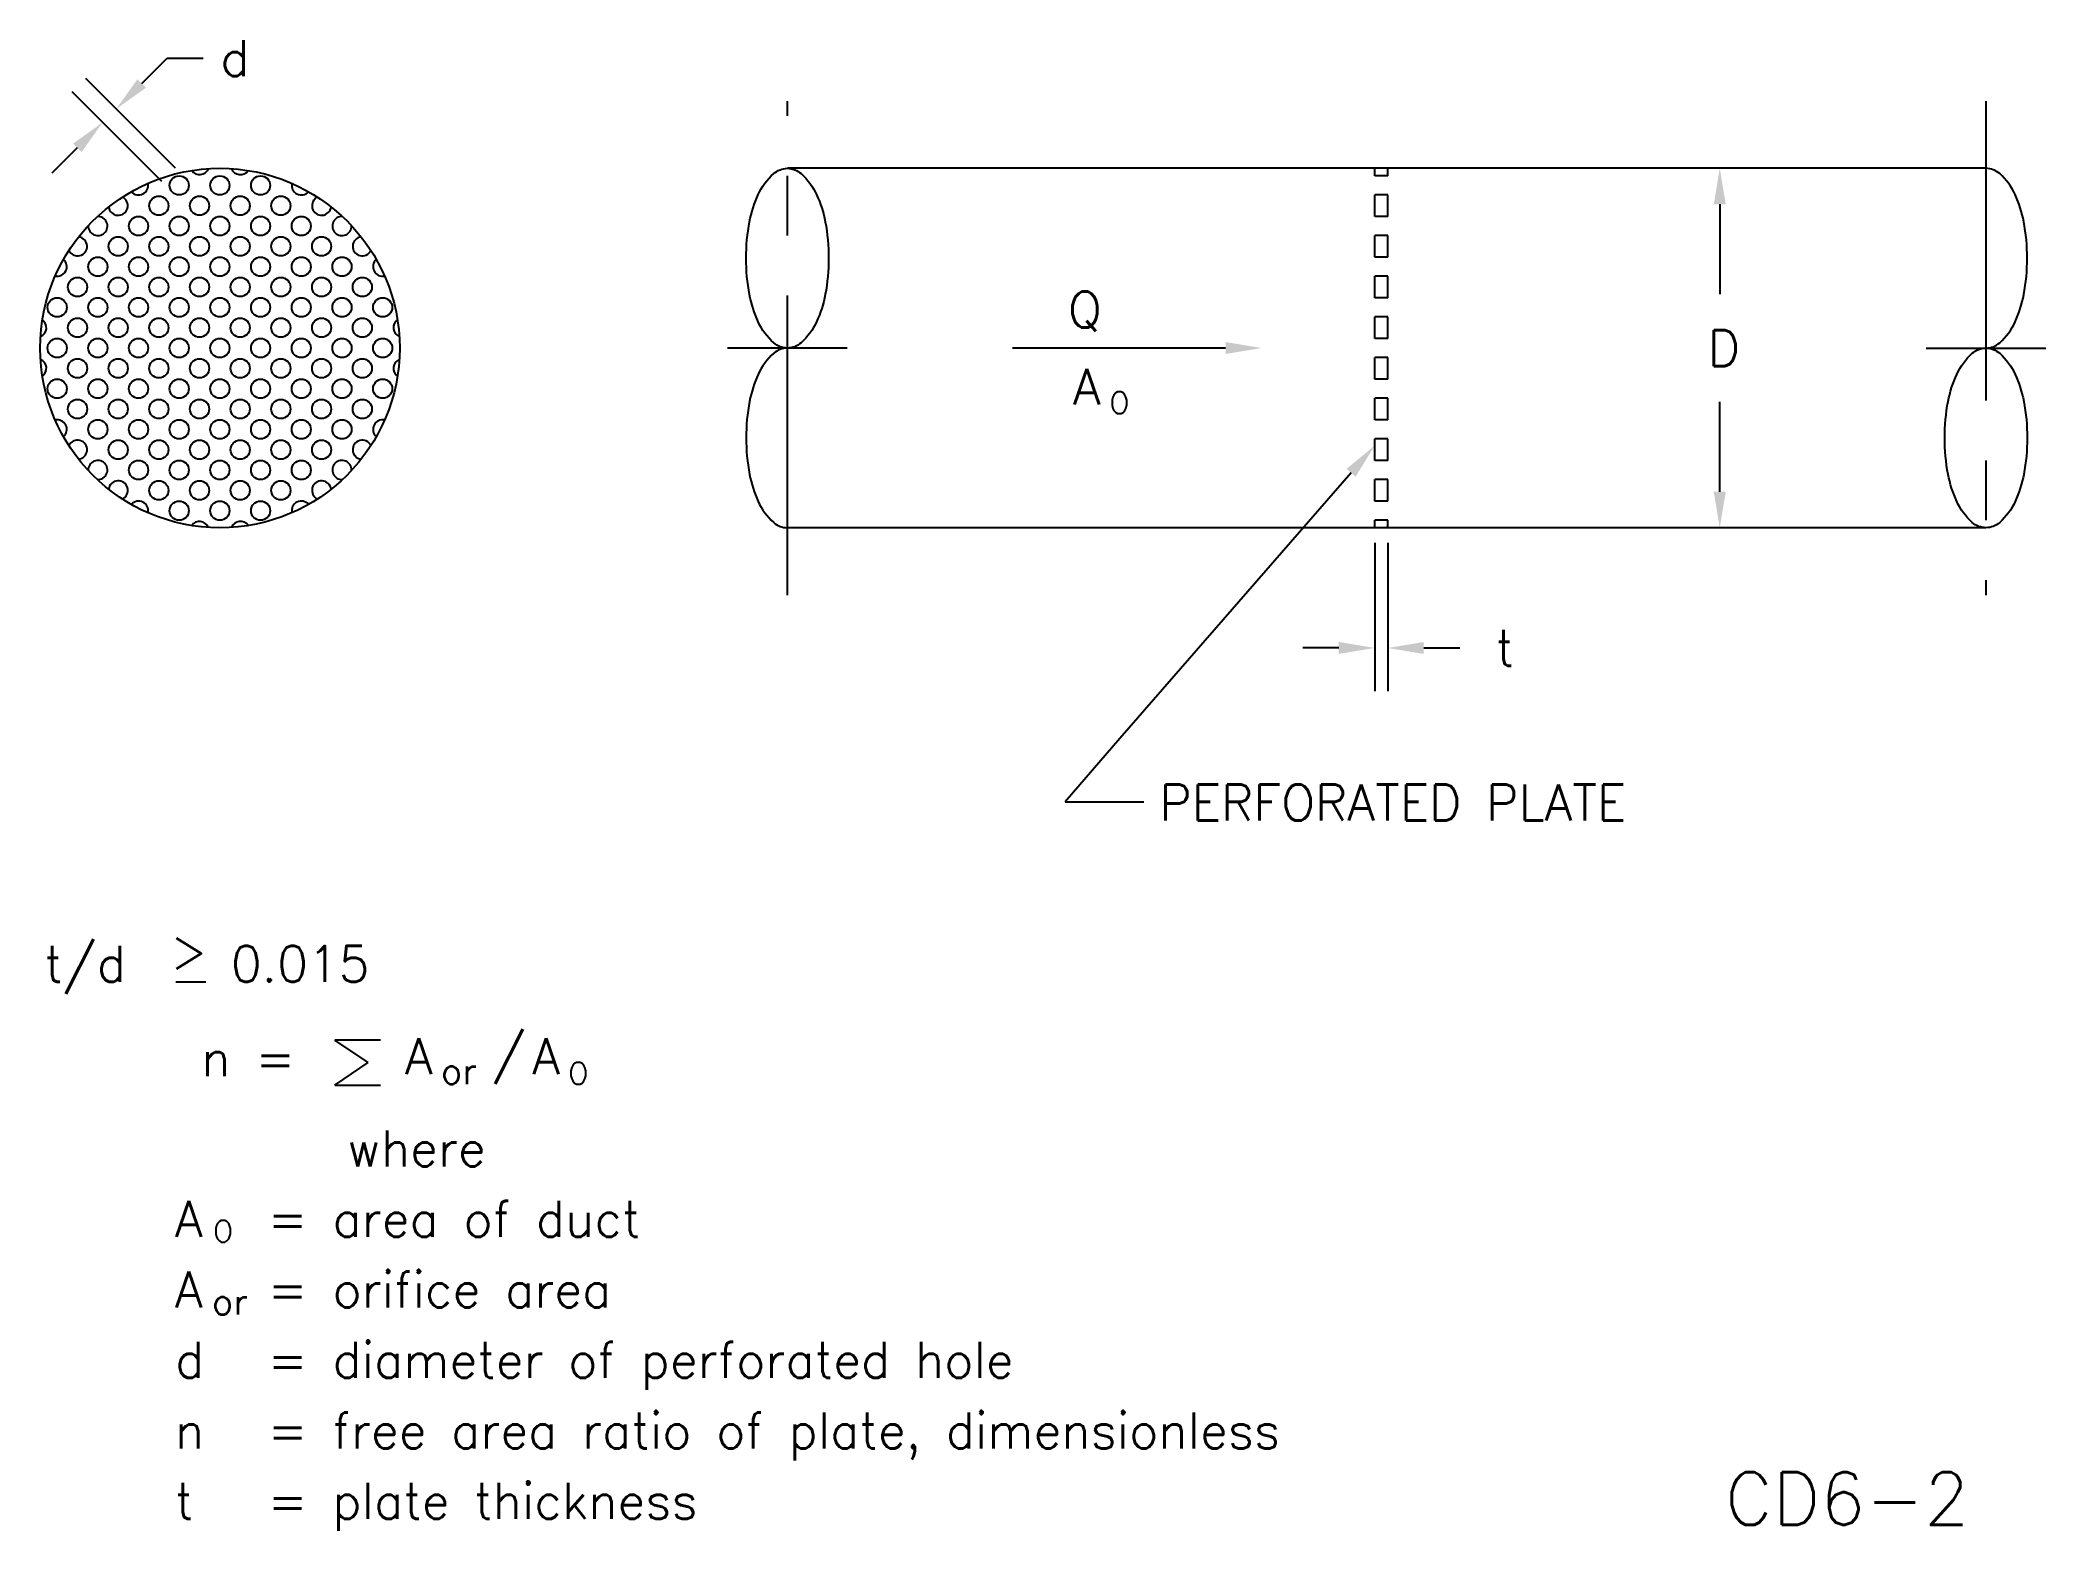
# Model space of a CAD drawing. Extents: x 1.53 to 9.89, y 1.18 to 7.4.
import ezdxf
from ezdxf.enums import TextEntityAlignment as Align

# ---------------------------------------------------------------- set-up
doc = ezdxf.new("R2010")
doc.units = 0
doc.header["$MEASUREMENT"] = 0
doc.linetypes.add('CENTER', pattern=[2, 1.25, -0.25, 0.25, -0.25])
doc.layers.get('0').update_dxf_attribs({"linetype": 'CONTINUOUS'})
for name, color, linetype in [('ALT', 7, 'CONTINUOUS'), ('CENTER', 7, 'CENTER'), ('NUMBER', 7, 'CONTINUOUS')]:
    doc.layers.add(name, color=color, linetype=linetype)
doc.styles.add('ROMANS', font='romans')

msp = doc.modelspace()

# ---------------------------------------------------------------- linework, layer by layer
for p, q in [((1.9513, 7.2171), (2.0573, 7.3232)), ((2.0573, 7.3232), (2.2073, 7.3232)), ((2.0919, 6.8643), (1.7179, 7.2383)), ((2.0354, 6.8077), (1.6614, 7.1818)), ((1.6826, 6.9484), (1.5765, 6.8423)), ((9.6449, 6.863), (4.6449, 6.863)), ((7.0949, 6.8318), (7.0949, 6.863)), ((7.1496, 6.8318), (7.1496, 6.863)), ((7.1496, 6.8318), (7.0949, 6.8318)), ((7.1496, 6.7518), (7.0949, 6.7518)), ((7.0949, 6.6621), (7.0949, 6.7518)), ((7.1496, 6.6621), (7.1496, 6.7518)), ((8.5344, 6.713), (8.5344, 6.338)), ((7.1496, 6.6621), (7.0949, 6.6621)), ((7.1496, 6.5821), (7.0949, 6.5821)), ((7.0949, 6.4924), (7.0949, 6.5821)), ((7.1496, 6.4924), (7.1496, 6.5821)), ((7.1496, 6.4924), (7.0949, 6.4924)), ((7.1496, 6.4124), (7.0949, 6.4124)), ((7.0949, 6.3227), (7.0949, 6.4124)), ((7.1496, 6.3227), (7.1496, 6.4124)), ((7.1496, 6.3227), (7.0949, 6.3227)), ((7.1496, 6.2427), (7.0949, 6.2427)), ((7.0949, 6.153), (7.0949, 6.2427)), ((7.1496, 6.153), (7.1496, 6.2427)), ((4.8949, 6.113), (4.3949, 6.113)), ((5.7833, 6.113), (5.5833, 6.113)), ((5.9333, 6.113), (5.7833, 6.113)), ((6.4726, 6.113), (5.9333, 6.113)), ((7.1496, 6.153), (7.0949, 6.153)), ((9.3949, 6.113), (9.8949, 6.113)), ((7.1496, 6.073), (7.0949, 6.073)), ((7.0949, 5.9833), (7.0949, 6.073)), ((7.1496, 5.9833), (7.1496, 6.073)), ((7.1496, 5.9833), (7.0949, 5.9833)), ((7.1496, 5.9033), (7.0949, 5.9033)), ((7.0949, 5.8136), (7.0949, 5.9033)), ((7.1496, 5.8136), (7.1496, 5.9033)), ((8.5344, 5.513), (8.5344, 5.888)), ((7.1496, 5.8136), (7.0949, 5.8136)), ((7.1496, 5.7336), (7.0949, 5.7336)), ((7.0949, 5.6439), (7.0949, 5.7336)), ((7.1496, 5.6439), (7.1496, 5.7336)), ((7.1496, 5.6439), (7.0949, 5.6439)), ((6.9964, 5.5923), (6.0313, 4.4829)), ((7.1496, 5.5639), (7.0949, 5.5639)), ((7.0949, 5.4742), (7.0949, 5.5639)), ((7.1496, 5.4742), (7.1496, 5.5639)), ((7.1496, 5.4742), (7.0949, 5.4742)), ((9.6449, 5.363), (4.6449, 5.363)), ((7.0949, 5.363), (7.0949, 5.3942)), ((7.1496, 5.3942), (7.0949, 5.3942)), ((7.1496, 5.363), (7.1496, 5.3942)), ((7.0949, 5.3005), (7.0949, 4.6813)), ((7.1496, 5.3005), (7.1496, 4.6813)), ((6.9449, 4.8613), (6.7949, 4.8613)), ((7.2996, 4.8613), (7.4496, 4.8613)), ((6.0313, 4.4829), (5.804, 4.2192)), ((5.804, 4.2192), (6.1317, 4.2192))]:
    msp.add_line(p, q)
for points in [[(4.6449, 6.863, -0.185624), (4.7021, 6.841, -0.101934), (4.7666, 6.7532, -0.060684), (4.8027, 6.6402, -0.047006), (4.817, 6.488, -0.047006), (4.8027, 6.3358, -0.060684), (4.7666, 6.2228, -0.101934), (4.7021, 6.135, -0.185624), (4.6449, 6.113, -0.185624), (4.5877, 6.135, -0.101934), (4.5232, 6.2228, -0.060684), (4.4871, 6.3358, -0.047006), (4.4728, 6.488, -0.047006), (4.4871, 6.6402, -0.060684), (4.5232, 6.7532, -0.101934), (4.5877, 6.841, -0.185624)], [(9.6449, 5.363, -0.185624), (9.5877, 5.385, -0.101934), (9.5232, 5.4728, -0.060684), (9.4871, 5.5858, -0.047006), (9.4728, 5.738, -0.047006), (9.4871, 5.8902, -0.060684), (9.5232, 6.0032, -0.101934), (9.5877, 6.091, -0.185624), (9.6449, 6.113, -0.185624), (9.7021, 6.091, -0.101934), (9.7666, 6.0032, -0.060684), (9.8027, 5.8902, -0.047006), (9.817, 5.738, -0.047006), (9.8027, 5.5858, -0.060684), (9.7666, 5.4728, -0.101934), (9.7021, 5.385, -0.185624)]]:
    msp.add_lwpolyline(points, format="xyb", close=True)
for points in [[(9.6449, 6.113, 0.185624), (9.7021, 6.135, 0.101934), (9.7666, 6.2228, 0.060684), (9.8027, 6.3358, 0.047006), (9.817, 6.488, 0.047006), (9.8027, 6.6402, 0.060684), (9.7666, 6.7532, 0.101934), (9.7021, 6.841, 0.185624), (9.6449, 6.863, 0.185624)], [(4.6449, 6.113, 0.185624), (4.5877, 6.091, 0.101934), (4.5232, 6.0032, 0.060684), (4.4871, 5.8902, 0.047006), (4.4728, 5.738, 0.047006), (4.4871, 5.5858, 0.060684), (4.5232, 5.4728, 0.101934), (4.5877, 5.385, 0.185624), (4.6449, 5.363, 0.185624)]]:
    msp.add_lwpolyline(points, format="xyb")
for centre, radius in [((2.2776, 6.113), 0.75), ((2.1079, 6.7918), 0.04), ((2.2776, 6.7918), 0.04), ((2.4473, 6.7918), 0.04), ((2.023, 6.707), 0.04), ((2.1927, 6.707), 0.04), ((2.3624, 6.707), 0.04), ((2.5321, 6.707), 0.04), ((1.9382, 6.6221), 0.04), ((2.1079, 6.6221), 0.04), ((2.2776, 6.6221), 0.04), ((2.4473, 6.6221), 0.04), ((2.617, 6.6221), 0.04), ((1.8533, 6.5373), 0.04), ((2.023, 6.5373), 0.04), ((2.1927, 6.5373), 0.04), ((2.3624, 6.5373), 0.04), ((2.5321, 6.5373), 0.04), ((2.7018, 6.5373), 0.04), ((1.7684, 6.4524), 0.04), ((1.9382, 6.4524), 0.04), ((2.1079, 6.4524), 0.04), ((2.2776, 6.4524), 0.04), ((2.4473, 6.4524), 0.04), ((2.617, 6.4524), 0.04), ((2.7867, 6.4524), 0.04), ((1.6836, 6.3676), 0.04), ((1.8533, 6.3676), 0.04), ((2.023, 6.3676), 0.04), ((2.1927, 6.3676), 0.04), ((2.3624, 6.3676), 0.04), ((2.5321, 6.3676), 0.04), ((2.7018, 6.3676), 0.04), ((2.8715, 6.3676), 0.04), ((1.5987, 6.2827), 0.04), ((1.7684, 6.2827), 0.04), ((1.9382, 6.2827), 0.04), ((2.1079, 6.2827), 0.04), ((2.2776, 6.2827), 0.04), ((2.4473, 6.2827), 0.04), ((2.617, 6.2827), 0.04), ((2.7867, 6.2827), 0.04), ((2.9564, 6.2827), 0.04), ((1.6836, 6.1979), 0.04), ((1.8533, 6.1979), 0.04), ((2.023, 6.1979), 0.04), ((2.1927, 6.1979), 0.04), ((2.3624, 6.1979), 0.04), ((2.5321, 6.1979), 0.04), ((2.7018, 6.1979), 0.04), ((2.8715, 6.1979), 0.04), ((1.5987, 6.113), 0.04), ((1.7684, 6.113), 0.04), ((1.9382, 6.113), 0.04), ((2.1079, 6.113), 0.04), ((2.2776, 6.113), 0.04), ((2.4473, 6.113), 0.04), ((2.617, 6.113), 0.04), ((2.7867, 6.113), 0.04), ((2.9564, 6.113), 0.04), ((1.6836, 6.0282), 0.04), ((1.8533, 6.0282), 0.04), ((2.023, 6.0282), 0.04), ((2.1927, 6.0282), 0.04), ((2.3624, 6.0282), 0.04), ((2.5321, 6.0282), 0.04), ((2.7018, 6.0282), 0.04), ((2.8715, 6.0282), 0.04), ((1.5987, 5.9433), 0.04), ((1.7684, 5.9433), 0.04), ((1.9382, 5.9433), 0.04), ((2.1079, 5.9433), 0.04), ((2.2776, 5.9433), 0.04), ((2.4473, 5.9433), 0.04), ((2.617, 5.9433), 0.04), ((2.7867, 5.9433), 0.04), ((2.9564, 5.9433), 0.04), ((1.6836, 5.8585), 0.04), ((1.8533, 5.8585), 0.04), ((2.023, 5.8585), 0.04), ((2.1927, 5.8585), 0.04), ((2.3624, 5.8585), 0.04), ((2.5321, 5.8585), 0.04), ((2.7018, 5.8585), 0.04), ((2.8715, 5.8585), 0.04), ((1.7684, 5.7736), 0.04), ((1.9382, 5.7736), 0.04), ((2.1079, 5.7736), 0.04), ((2.2776, 5.7736), 0.04), ((2.4473, 5.7736), 0.04), ((2.617, 5.7736), 0.04), ((2.7867, 5.7736), 0.04), ((1.8533, 5.6887), 0.04), ((2.023, 5.6887), 0.04), ((2.1927, 5.6887), 0.04), ((2.3624, 5.6887), 0.04), ((2.5321, 5.6887), 0.04), ((2.7018, 5.6887), 0.04), ((1.9382, 5.6039), 0.04), ((2.1079, 5.6039), 0.04), ((2.2776, 5.6039), 0.04), ((2.4473, 5.6039), 0.04), ((2.617, 5.6039), 0.04), ((2.023, 5.519), 0.04), ((2.1927, 5.519), 0.04), ((2.3624, 5.519), 0.04), ((2.5321, 5.519), 0.04), ((2.1079, 5.4342), 0.04), ((2.2776, 5.4342), 0.04), ((2.4473, 5.4342), 0.04)]:
    msp.add_circle(centre, radius)
for centre, start, end in [((2.1927, 6.8767), 215.01965, 337.66074), ((2.3624, 6.8767), 202.33926, 324.98035), ((1.9382, 6.7918), 220.96565, 12.16446), ((2.617, 6.7918), 167.83554, 319.03435), ((1.8533, 6.707), 186.77325, 64.30211), ((2.7018, 6.707), 115.69789, 353.22675), ((1.7684, 6.6221), 177.45165, 92.54835), ((2.7867, 6.6221), 87.45165, 2.54835), ((1.6836, 6.5373), 205.69789, 83.22675), ((2.8715, 6.5373), 96.77325, 334.30211), ((1.5987, 6.4524), 257.83554, 49.03435), ((2.9564, 6.4524), 130.96565, 282.16446), ((1.5139, 6.1979), 292.33926, 54.98035), ((3.0412, 6.1979), 125.01965, 247.66074), ((1.5139, 6.0282), 305.01965, 67.66074), ((3.0412, 6.0282), 112.33926, 234.98035), ((1.5987, 5.7736), 310.96565, 102.16446), ((2.9564, 5.7736), 77.83554, 229.03435), ((1.6836, 5.6887), 276.77325, 154.30211), ((2.8715, 5.6887), 25.69789, 263.22675), ((1.7684, 5.6039), 267.45165, 182.54835), ((2.7867, 5.6039), 357.45165, 272.54835), ((1.8533, 5.519), 295.69789, 173.22675), ((2.7018, 5.519), 6.77325, 244.30211), ((1.9382, 5.4342), 347.83554, 139.03435), ((2.617, 5.4342), 40.96565, 192.16446), ((2.1927, 5.3493), 22.33926, 144.98035), ((2.3624, 5.3493), 35.01965, 157.66074)]:
    msp.add_arc(centre, 0.04, start, end)
for points in [[(1.9336, 7.2348), (1.969, 7.1994), (1.8452, 7.111)], [(1.6649, 6.9661), (1.7003, 6.9307), (1.7886, 7.0545)], [(8.5594, 6.713), (8.5094, 6.713), (8.5344, 6.863)], [(6.4726, 6.138), (6.4726, 6.088), (6.6226, 6.113)], [(6.9776, 5.6087), (7.0153, 5.5759), (7.0949, 5.7055)], [(8.5594, 5.513), (8.5094, 5.513), (8.5344, 5.363)], [(6.9449, 4.8363), (6.9449, 4.8863), (7.0949, 4.8613)], [(7.2996, 4.8363), (7.2996, 4.8863), (7.1496, 4.8613)]]:
    msp.add_solid(points)
at = {"layer": 'ALT'}
for p, q in [((2.0936, 3.468), (2.2185, 3.468)), ((2.9475, 3.225), (2.7564, 3.225)), ((2.896, 3.1308), (2.7564, 3.225)), ((2.7564, 3.0366), (2.896, 3.1308)), ((2.7564, 3.0366), (2.9475, 3.0366))]:
    msp.add_line(p, q, dxfattribs=at)
at = {"layer": 'CENTER'}
for p, q in [((4.6449, 5.0821), (4.6449, 7.144)), ((9.6449, 7.144), (9.6449, 5.0821))]:
    msp.add_line(p, q, dxfattribs=at)

# ---------------------------------------------------------------- texts
at = {"style": 'ROMANS'}
msp.add_text('d', height=0.15, dxfattribs=at).set_placement((2.3402, 7.3232), align=Align.MIDDLE_CENTER)
for s, height, p in [('Q', 0.15, (5.8153, 6.1983)), ('D', 0.15, (8.4844, 6.038)), ('A', 0.15, (5.8356, 5.8767)), ('O', 0.09, (5.9876, 5.8398)), ('t', 0.15, (7.5996, 4.7863)), ('PERFORATED PLATE', 0.15, (6.197, 4.141))]:
    msp.add_text(s, height=height, dxfattribs=at).set_placement(p)
at = {"layer": 'ALT', "style": 'ROMANS'}
for s, height, p in [('t/d', 0.15, (1.5452, 3.468)), ('>', 0.15, (2.0707, 3.5218)), ('0.015', 0.15, (2.3235, 3.468)), ('/', 0.15, (3.4128, 3.0918)), ('A', 0.15, (3.0497, 3.0829)), ('A', 0.15, (3.5807, 3.0829)), ('n =', 0.15, (2.2004, 3.0739)), ('or', 0.11, (3.1993, 3.0412)), ('O', 0.09, (3.7303, 3.0412)), ('where', 0.15, (2.8077, 2.6978)), ('A', 0.15, (2.0905, 2.4035)), ('= area of duct', 0.15, (2.4771, 2.4035)), ('O', 0.09, (2.2486, 2.382)), ('A', 0.15, (2.0905, 2.1092)), ('= orifice area', 0.15, (2.4771, 2.1092)), ('or', 0.11, (2.2441, 2.0788)), ('d', 0.15, (2.0905, 1.8149)), ('= diameter of perforated hole', 0.15, (2.4771, 1.8149)), ('= free area ratio of plate, dimensionless', 0.15, (2.4771, 1.5206)), ('n', 0.15, (2.0905, 1.5206)), ('t', 0.15, (2.0905, 1.2263)), ('= plate thickness', 0.15, (2.4771, 1.2263))]:
    msp.add_text(s, height=height, dxfattribs=at).set_placement(p)
at = {"layer": 'NUMBER', "style": 'ROMANS'}
msp.add_text('CD6-2', height=0.22, dxfattribs=at).set_placement((8.5571, 1.2011))

doc.saveas('drawing.dxf')
